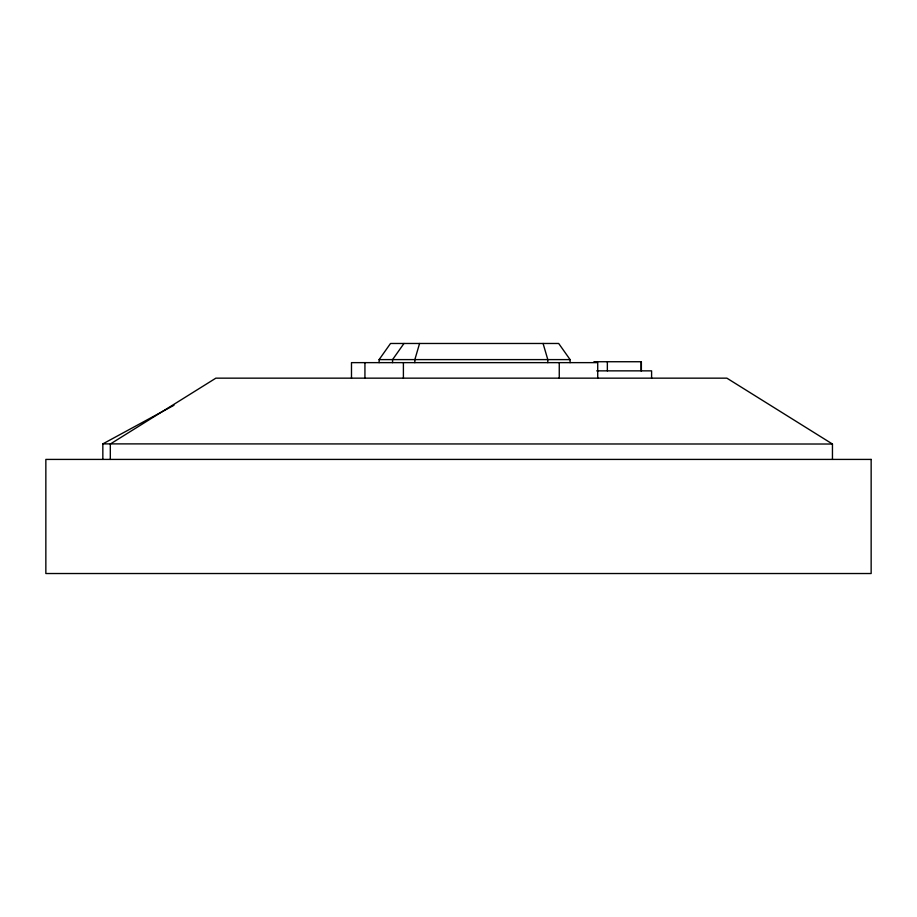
<?xml version="1.0" encoding="UTF-8"?>
<svg xmlns="http://www.w3.org/2000/svg" width="917" height="917" viewBox="0 0 917 917"><rect width="100%" height="100%" fill="white"/><g stroke="black" fill="none" stroke-linecap="round" stroke-linejoin="round"><path stroke-width="1.38" d="M419.573 343.474L414.851 359.602L414.851 362.639M379.122 362.639L379.122 359.602L390.527 343.474L558.682 343.474L570.087 359.602L570.087 362.639M403.973 343.474L392.568 359.602L392.568 362.639M102.842 459.417L102.842 443.885L173.989 405.268M379.122 359.602L570.087 359.602M593.918 361.734L641.373 361.734L641.373 370.858M596.726 370.858L651.597 370.858L651.597 378.159M102.842 443.885L832.453 444.023L832.453 459.417M832.453 444.023L726.883 378.159L215.873 378.159L110.315 444.023L110.315 459.417M543.082 343.474L547.804 359.602L547.804 362.639M641.132 361.734L641.132 370.858M607.352 361.734L607.352 370.858M597.724 378.159L597.724 362.639L351.486 362.639L351.486 378.159M559.255 362.639L559.255 378.159M403.4 362.639L403.4 378.159M364.932 362.639L364.932 378.159M871.15 459.417L45.85 459.417L45.85 573.526L871.15 573.526L871.15 459.417"/></g></svg>
